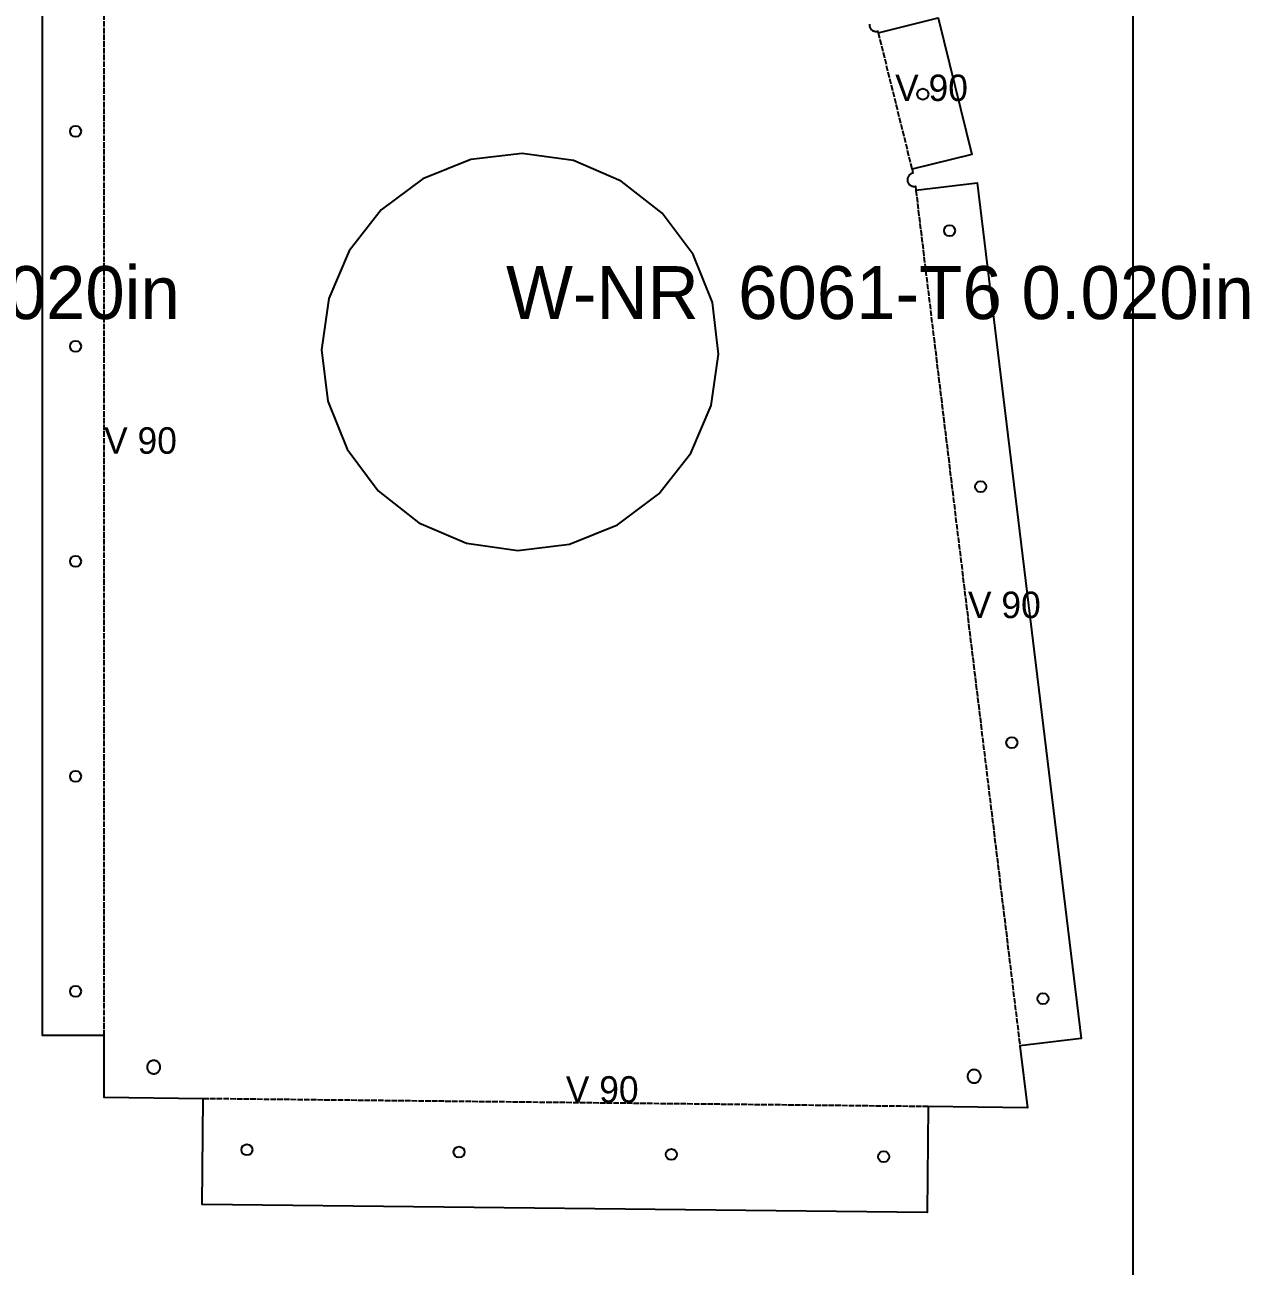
# Model space of a CAD drawing. Header units: millimetres. Extents: x 0 to 2534, y 0 to 1219.
# Drawn here: x 2186.8 to 2464.3, y 505.8 to 787.1 of the extents above; entities that cross this region are included whole.
import ezdxf

# ---------------------------------------------------------------- set-up
doc = ezdxf.new("R2010")
doc.units = ezdxf.units.MM
doc.linetypes.add('DASHED', pattern=[1.524, 1.27, -0.254])
for name, color, linetype in [('CUT', 7, 'CONTINUOUS'), ('ETCH', 8, 'CONTINUOUS'), ('HOLE', 6, 'CONTINUOUS'), ('VALLEY', 1, 'DASHED')]:
    doc.layers.add(name, color=color, linetype=linetype)

msp = doc.modelspace()

# ---------------------------------------------------------------- linework, layer by layer
at = {"layer": 'CUT'}
msp.add_lwpolyline([(2378.22, 787.23), (2378.21, 787.08), (2378.22, 786.93), (2378.24, 786.79), (2378.28, 786.65), (2378.33, 786.51), (2378.4, 786.38), (2378.48, 786.25), (2378.56, 786.13), (2378.67, 786.03), (2378.78, 785.93), (2378.9, 785.84), (2379.02, 785.77), (2379.16, 785.71), (2379.3, 785.66), (2379.44, 785.63), (2379.58, 785.61), (2379.73, 785.6), (2379.88, 785.61), (2380.02, 785.63), (2380.11, 785.66), (2380.2, 785.31), (2393.76, 788.67), (2401.42, 757.72), (2387.86, 754.36), (2388.08, 753.47), (2387.98, 753.46), (2387.84, 753.42), (2387.7, 753.37), (2387.57, 753.3), (2387.45, 753.22), (2387.33, 753.14), (2387.22, 753.03), (2387.13, 752.92), (2387.04, 752.8), (2386.97, 752.68), (2386.9, 752.54), (2386.86, 752.4), (2386.82, 752.26), (2386.8, 752.12), (2386.8, 751.97), (2386.81, 751.82), (2386.83, 751.68), (2386.87, 751.53), (2386.92, 751.4), (2386.99, 751.26), (2387.06, 751.14), (2387.15, 751.02), (2387.25, 750.91), (2387.36, 750.82), (2387.48, 750.73), (2387.61, 750.66), (2387.74, 750.6), (2387.88, 750.55), (2388.03, 750.51), (2388.17, 750.49), (2388.32, 750.49), (2388.47, 750.5), (2388.61, 750.52), (2388.62, 750.53), (2388.73, 749.62), (2402.6, 751.31), (2426.18, 557.39), (2412.32, 555.71), (2414.02, 541.72), (2391.54, 541.97), (2391.28, 518), (2226.97, 519.79), (2227.23, 543.76), (2204.75, 544), (2204.75, 558.09), (2190.78, 558.09), (2190.78, 821.71)], dxfattribs=at)
for points in [[(2342.37, 700.87), (2344.03, 712.5), (2342.63, 724.16), (2338.25, 735.06), (2331.2, 744.46), (2321.96, 751.71), (2311.15, 756.32), (2299.52, 757.98), (2287.86, 756.58), (2276.96, 752.2), (2267.56, 745.15), (2260.31, 735.91), (2255.7, 725.11), (2254.04, 713.48), (2255.44, 701.81), (2259.82, 690.91), (2266.87, 681.52), (2276.11, 674.26), (2286.91, 669.65), (2298.54, 667.99), (2310.21, 669.4), (2321.11, 673.77), (2330.51, 680.82), (2337.76, 690.06), (2342.37, 700.87)], [(2217.37, 551.52), (2217.31, 551.65), (2217.23, 551.77), (2217.14, 551.89), (2217.04, 552), (2216.93, 552.1), (2216.81, 552.18), (2216.68, 552.26), (2216.55, 552.32), (2216.41, 552.37), (2216.27, 552.4), (2216.12, 552.42), (2215.97, 552.42), (2215.83, 552.41), (2215.68, 552.39), (2215.54, 552.35), (2215.4, 552.3), (2215.27, 552.24), (2215.14, 552.16), (2215.03, 552.07), (2214.92, 551.97), (2214.82, 551.86), (2214.73, 551.74), (2214.66, 551.61), (2214.6, 551.48), (2214.55, 551.34), (2214.52, 551.2), (2214.5, 551.05), (2214.49, 550.9), (2214.5, 550.76), (2214.53, 550.61), (2214.56, 550.47), (2214.62, 550.33), (2214.68, 550.2), (2214.76, 550.07), (2214.85, 549.96), (2214.95, 549.85), (2215.06, 549.75), (2215.18, 549.67), (2215.3, 549.59), (2215.44, 549.53), (2215.58, 549.48), (2215.72, 549.45), (2215.87, 549.43), (2216.01, 549.42), (2216.16, 549.43), (2216.31, 549.46), (2216.45, 549.49), (2216.59, 549.55), (2216.72, 549.61), (2216.84, 549.69), (2216.96, 549.78), (2217.07, 549.88), (2217.17, 549.99), (2217.25, 550.11), (2217.33, 550.24), (2217.39, 550.37), (2217.43, 550.51), (2217.47, 550.65), (2217.49, 550.8), (2217.49, 550.94), (2217.48, 551.09), (2217.46, 551.24), (2217.42, 551.38), (2217.37, 551.52)], [(2403.36, 549.29), (2403.31, 549.43), (2403.24, 549.56), (2403.16, 549.69), (2403.07, 549.81), (2402.97, 549.91), (2402.86, 550.01), (2402.74, 550.1), (2402.62, 550.17), (2402.48, 550.23), (2402.34, 550.28), (2402.2, 550.31), (2402.05, 550.33), (2401.91, 550.34), (2401.76, 550.33), (2401.62, 550.31), (2401.47, 550.27), (2401.34, 550.22), (2401.2, 550.15), (2401.08, 550.07), (2400.96, 549.98), (2400.85, 549.88), (2400.76, 549.77), (2400.67, 549.65), (2400.6, 549.53), (2400.53, 549.39), (2400.49, 549.25), (2400.45, 549.11), (2400.43, 548.96), (2400.43, 548.82), (2400.44, 548.67), (2400.46, 548.53), (2400.5, 548.38), (2400.55, 548.25), (2400.62, 548.11), (2400.69, 547.99), (2400.78, 547.87), (2400.88, 547.76), (2400.99, 547.67), (2401.11, 547.58), (2401.24, 547.51), (2401.37, 547.45), (2401.51, 547.4), (2401.66, 547.36), (2401.8, 547.34), (2401.95, 547.34), (2402.1, 547.35), (2402.24, 547.37), (2402.38, 547.41), (2402.52, 547.46), (2402.65, 547.53), (2402.78, 547.6), (2402.9, 547.69), (2403, 547.79), (2403.1, 547.9), (2403.19, 548.02), (2403.26, 548.15), (2403.32, 548.28), (2403.37, 548.42), (2403.4, 548.57), (2403.42, 548.71), (2403.43, 548.86), (2403.42, 549.01), (2403.4, 549.15), (2403.36, 549.29)]]:
    msp.add_lwpolyline(points, close=True, dxfattribs=at)
at = {"layer": 'ETCH'}
msp.add_lwpolyline([(0, 0), (2438, 0), (2438, 1219), (0, 1219)], close=True, dxfattribs=at)
at = {"layer": 'HOLE'}
for centre in [(2390.31, 771.39), (2198.28, 762.98), (2396.36, 740.47), (2198.28, 714.26), (2403.42, 682.45), (2198.28, 665.54), (2410.48, 624.44), (2198.28, 616.81), (2198.28, 568.09), (2417.53, 566.42), (2237.11, 532.18), (2285.21, 531.66), (2333.31, 531.13), (2381.42, 530.61)]:
    msp.add_circle(centre, 1.25, dxfattribs=at)
at = {"layer": 'VALLEY'}
for p, q in [((2204.75, 558.09), (2204.75, 821.71)), ((2380.2, 785.31), (2387.86, 754.36)), ((2388.73, 749.62), (2412.32, 555.71)), ((2391.54, 541.97), (2227.23, 543.76))]:
    msp.add_line(p, q, dxfattribs=at)

# ---------------------------------------------------------------- texts
at = {"layer": 'ETCH'}
for s, height, p in [('V 90', 6, (2384.03, 769.83)), ('W-NR  6061-T6 0.020in', 12, (2052.46, 720.42)), ('W-NR  6061-T6 0.020in', 12, (2295.86, 720.42)), ('V 90', 6, (2204.75, 689.9)), ('V 90', 6, (2400.53, 652.66)), ('V 90', 6, (2309.39, 542.86))]:
    msp.add_text(s, height=height, dxfattribs=at).set_placement(p)

doc.saveas('drawing.dxf')
